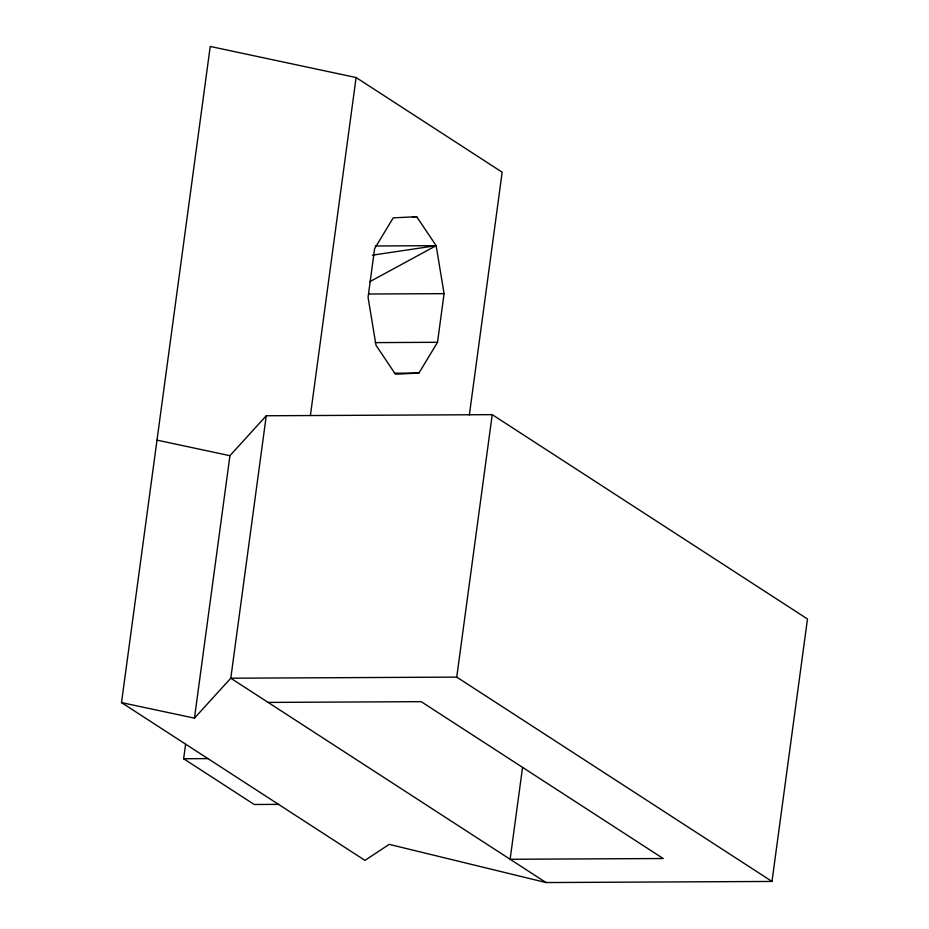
<?xml version="1.0" encoding="UTF-8"?>
<svg xmlns="http://www.w3.org/2000/svg" width="929" height="929" viewBox="0 0 929 929"><rect width="100%" height="100%" fill="white"/><g stroke="black" fill="none" stroke-linecap="round" stroke-linejoin="round"><path stroke-width="1.39" d="M121.513 702.603L194.451 718.14L229.939 455.686L266.263 415.762L492.231 414.648L807.487 618.981L771.999 881.447L546.031 882.55L389.205 844.368L364.958 860.382L121.513 702.603L210.233 46.45L356.109 77.537L502.171 172.202L469.342 415.031M278.537 804.375L254.232 804.491L183.64 758.738L185.579 744.35M266.263 415.762L230.787 678.216L194.451 718.14M310.449 415.182L356.109 77.537M416.715 216.724L393.222 217.85L374.631 248.624L368.058 297.292L376.001 345.251L395.429 374.201L418.921 373.075L437.513 342.302L444.085 293.645L436.142 245.674L416.715 216.724L412.383 216.747M771.999 881.447L456.743 677.113L492.231 414.648M522.539 767.482L510.126 859.279L663.201 858.524L421.185 701.662L268.109 702.417M369.847 281.661L436.142 245.674L375.409 245.976M372.39 255.173L436.142 245.674M368.662 294.017L444.085 293.645M375.13 342.615L437.513 342.302M394.337 373.203L418.921 373.075M456.743 677.113L230.787 678.216L546.031 882.55M183.64 758.738L207.933 758.61M157.001 440.137L229.939 455.686"/></g></svg>
